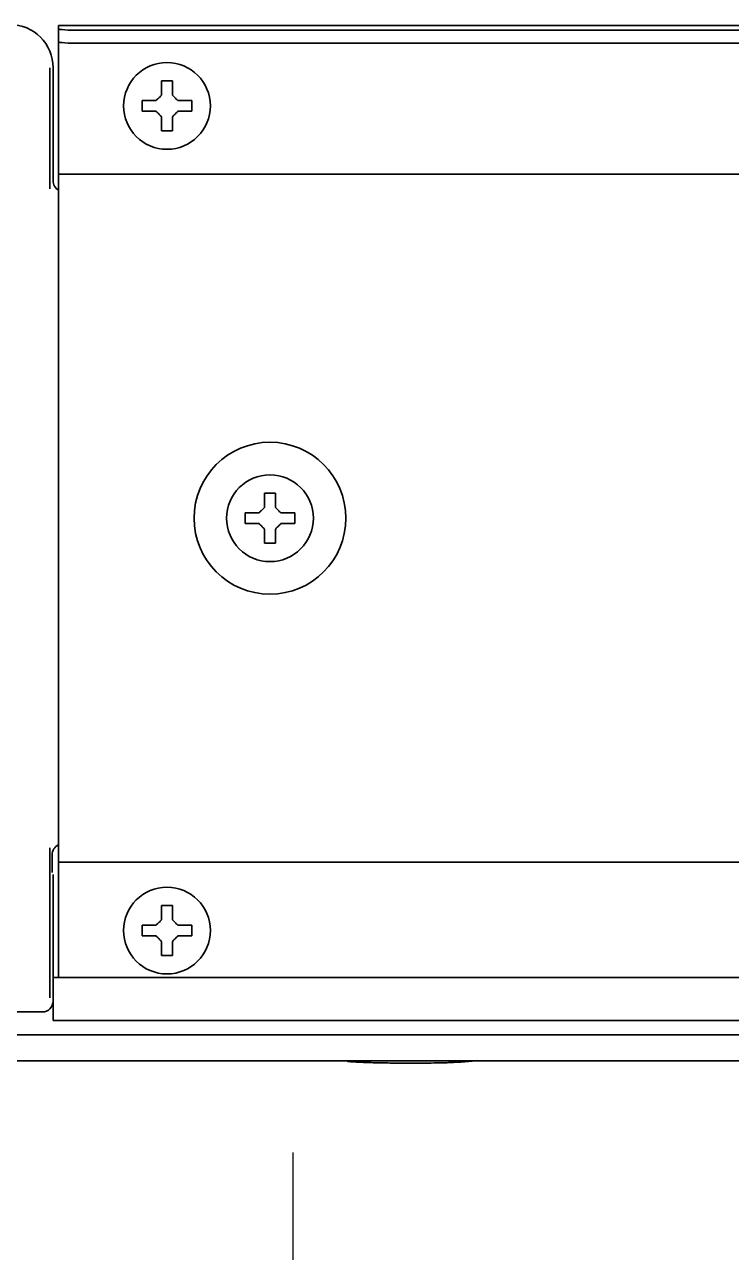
# Model space of a CAD drawing. Header units: inches. Extents: x 786 to 5593, y 691 to 5024.
# Drawn here: x 3459.1 to 3524.3, y 3851.1 to 3964.3 of the extents above; entities that cross this region are included whole.
import ezdxf

# ---------------------------------------------------------------- set-up
doc = ezdxf.new("R2010")
doc.units = ezdxf.units.IN
doc.layers.add('1', color=7, linetype='Continuous', true_color=0xffffff)

msp = doc.modelspace()

# ---------------------------------------------------------------- linework, layer by layer
at = {"color": 6}
msp.add_line((3483.85, 3860.32), (3483.85, 3760.32), dxfattribs=at)
at = {"layer": '1', "color": 7, "linetype": 'Continuous', "lineweight": 35}
for p, q in [((3462.24, 3964.2), (3462.24, 3964.2)), ((4189.24, 3964.2), (3462.24, 3964.2)), ((3462.24, 3964.2), (3462.24, 3963.89)), ((3462.24, 3962.69), (3462.24, 3963.89)), ((4187.24, 3963.75), (3464.24, 3963.75)), ((3462.24, 3962), (3462.24, 3962.69)), ((3462.24, 3951.48), (3462.24, 3962)), ((4187.24, 3962.55), (3464.24, 3962.55)), ((3461.42, 3960.28), (3461.42, 3949.15)), ((3461.74, 3960.28), (3461.74, 3949.88)), ((3469.94, 3956.78), (3469.94, 3957.28)), ((3469.94, 3956.28), (3469.94, 3956.78)), ((3474.54, 3957.28), (3474.54, 3956.78)), ((3474.54, 3956.78), (3474.54, 3956.28)), ((3462.24, 3951.48), (3462.24, 3950.48)), ((3462.24, 3950.48), (3462.24, 3948.28)), ((3462.24, 3950.48), (4189.24, 3950.48)), ((3462.24, 3889.28), (3462.24, 3948.28)), ((3479.44, 3918.78), (3479.44, 3919.28)), ((3484.04, 3919.28), (3484.04, 3918.78)), ((3479.44, 3918.28), (3479.44, 3918.78)), ((3484.04, 3918.78), (3484.04, 3918.28)), ((3461.42, 3888.4), (3461.42, 3874.59)), ((3462.24, 3889.28), (3462.24, 3887.08)), ((3461.65, 3887.76), (3461.65, 3887.76)), ((3461.65, 3886.14), (3461.65, 3887.76)), ((3461.65, 3886.14), (3461.65, 3887.76)), ((3462.24, 3886.08), (3462.24, 3887.08)), ((3462.24, 3887.08), (4189.24, 3887.08)), ((3462.24, 3876.45), (3462.24, 3886.08)), ((3461.74, 3885.94), (3461.74, 3876.45)), ((3469.94, 3880.78), (3469.94, 3881.28)), ((3469.94, 3880.28), (3469.94, 3880.78)), ((3474.54, 3881.28), (3474.54, 3880.78)), ((3474.54, 3880.78), (3474.54, 3880.28)), ((3461.74, 3876.45), (3461.74, 3876.26)), ((4189.24, 3876.45), (3461.74, 3876.45)), ((3461.74, 3876.26), (3461.74, 3872.72)), ((3460.74, 3873.28), (3401.74, 3873.28)), ((3461.74, 3872.72), (3461.74, 3872.5)), ((3461.74, 3872.5), (4189.24, 3872.5)), ((4253.74, 3871.18), (3397.74, 3871.18)), ((3525.66, 3868.78), (3445.96, 3868.78))]:
    msp.add_line(p, q, dxfattribs=at)
for centre, radius in [((3472.24, 3956.78), 4), ((3481.74, 3918.78), 7), ((3481.74, 3918.78), 4), ((3472.24, 3880.78), 4)]:
    msp.add_circle(centre, radius, dxfattribs=at)
msp.add_arc((3457.74, 3960.28), 4, 0, 90, dxfattribs=at)
for centre, major_axis, ratio, start_param, end_param in [((3464.24, 3963.89), (-2, 0), 0.069756, 0, 1.570796), ((3464.24, 3962.69), (2, 0), 0.069756, 3.141593, 4.712389), ((3462.74, 3949.88), (-0.708, -0.708), 0.998783, 5.498396, 6.545231), ((3462.65, 3887.76), (0.709, -0.709), 0.997569, 2.780516, 3.926382), ((3460.74, 3874.28), (0.708, -0.708), 0.998783, 5.498396, 7.067974)]:
    msp.add_ellipse(centre, major_axis=major_axis, ratio=ratio, start_param=start_param, end_param=end_param, dxfattribs=at)
for points in [[(3471.74, 3957.78), (3471.74, 3957.83), (3471.74, 3957.94), (3471.74, 3958.1), (3471.74, 3958.26), (3471.74, 3958.41), (3471.74, 3958.57), (3471.74, 3958.72), (3471.74, 3958.89), (3471.74, 3959.01), (3471.74, 3959.08)], [(3471.74, 3959.08), (3471.91, 3959.08), (3472.24, 3959.08), (3472.57, 3959.08), (3472.74, 3959.08)], [(3471.24, 3957.28), (3471.26, 3957.3), (3471.31, 3957.35), (3471.38, 3957.42), (3471.45, 3957.49), (3471.53, 3957.56), (3471.6, 3957.63), (3471.67, 3957.7), (3471.72, 3957.75), (3471.74, 3957.78)], [(3472.74, 3957.78), (3472.77, 3957.75), (3472.82, 3957.7), (3472.89, 3957.63), (3472.96, 3957.55), (3473.03, 3957.48), (3473.1, 3957.41), (3473.17, 3957.35), (3473.22, 3957.3), (3473.24, 3957.28)], [(3471.24, 3956.28), (3471.19, 3956.28), (3471.08, 3956.28), (3470.92, 3956.28), (3470.76, 3956.28), (3470.6, 3956.28), (3470.45, 3956.28), (3470.29, 3956.28), (3470.13, 3956.28), (3470, 3956.28), (3469.94, 3956.28)], [(3471.74, 3955.78), (3471.71, 3955.8), (3471.66, 3955.85), (3471.59, 3955.93), (3471.52, 3956), (3471.45, 3956.07), (3471.38, 3956.14), (3471.31, 3956.21), (3471.26, 3956.25), (3471.24, 3956.28)], [(3473.24, 3956.28), (3473.22, 3956.25), (3473.17, 3956.2), (3473.1, 3956.13), (3473.03, 3956.06), (3472.95, 3955.99), (3472.88, 3955.92), (3472.81, 3955.85), (3472.76, 3955.8), (3472.74, 3955.78)], [(3473.24, 3957.28), (3473.29, 3957.28), (3473.4, 3957.28), (3473.56, 3957.28), (3473.72, 3957.28), (3473.88, 3957.28), (3474.03, 3957.28), (3474.19, 3957.28), (3474.35, 3957.28), (3474.48, 3957.28), (3474.54, 3957.28)], [(3472.74, 3955.78), (3472.74, 3955.72), (3472.74, 3955.61), (3472.74, 3955.45), (3472.74, 3955.29), (3472.74, 3955.14), (3472.74, 3954.99), (3472.74, 3954.83), (3472.74, 3954.66), (3472.74, 3954.54), (3472.74, 3954.48)], [(3472.74, 3954.48), (3472.57, 3954.48), (3472.24, 3954.48), (3471.91, 3954.48), (3471.74, 3954.48)], [(3481.24, 3919.78), (3481.24, 3919.83), (3481.24, 3919.94), (3481.24, 3920.1), (3481.24, 3920.26), (3481.24, 3920.41), (3481.24, 3920.57), (3481.24, 3920.72), (3481.24, 3920.89), (3481.24, 3921.01), (3481.24, 3921.08)], [(3481.24, 3921.08), (3481.41, 3921.08), (3481.74, 3921.08), (3482.07, 3921.08), (3482.24, 3921.08)], [(3480.74, 3919.28), (3480.76, 3919.3), (3480.81, 3919.35), (3480.88, 3919.42), (3480.95, 3919.49), (3481.03, 3919.56), (3481.1, 3919.63), (3481.17, 3919.7), (3481.22, 3919.75), (3481.24, 3919.78)], [(3482.24, 3919.78), (3482.27, 3919.75), (3482.32, 3919.7), (3482.39, 3919.63), (3482.46, 3919.55), (3482.53, 3919.48), (3482.6, 3919.41), (3482.67, 3919.35), (3482.72, 3919.3), (3482.74, 3919.28)], [(3482.74, 3919.28), (3482.79, 3919.28), (3482.9, 3919.28), (3483.06, 3919.28), (3483.22, 3919.28), (3483.38, 3919.28), (3483.53, 3919.28), (3483.69, 3919.28), (3483.85, 3919.28), (3483.98, 3919.28), (3484.04, 3919.28)], [(3480.74, 3918.28), (3480.69, 3918.28), (3480.58, 3918.28), (3480.42, 3918.28), (3480.26, 3918.28), (3480.1, 3918.28), (3479.95, 3918.28), (3479.79, 3918.28), (3479.63, 3918.28), (3479.5, 3918.28), (3479.44, 3918.28)], [(3481.24, 3917.78), (3481.21, 3917.8), (3481.16, 3917.85), (3481.09, 3917.93), (3481.02, 3918), (3480.95, 3918.07), (3480.88, 3918.14), (3480.81, 3918.21), (3480.76, 3918.25), (3480.74, 3918.28)], [(3482.74, 3918.28), (3482.72, 3918.25), (3482.67, 3918.2), (3482.6, 3918.13), (3482.53, 3918.06), (3482.45, 3917.99), (3482.38, 3917.92), (3482.31, 3917.85), (3482.26, 3917.8), (3482.24, 3917.78)], [(3482.24, 3917.78), (3482.24, 3917.72), (3482.24, 3917.61), (3482.24, 3917.45), (3482.24, 3917.29), (3482.24, 3917.14), (3482.24, 3916.99), (3482.24, 3916.83), (3482.24, 3916.66), (3482.24, 3916.54), (3482.24, 3916.48)], [(3482.24, 3916.48), (3482.07, 3916.48), (3481.74, 3916.48), (3481.41, 3916.48), (3481.24, 3916.48)], [(3471.74, 3881.78), (3471.74, 3881.83), (3471.74, 3881.94), (3471.74, 3882.1), (3471.74, 3882.26), (3471.74, 3882.41), (3471.74, 3882.57), (3471.74, 3882.72), (3471.74, 3882.89), (3471.74, 3883.01), (3471.74, 3883.08)], [(3471.74, 3883.08), (3471.91, 3883.08), (3472.24, 3883.08), (3472.57, 3883.08), (3472.74, 3883.08)], [(3471.24, 3881.28), (3471.26, 3881.3), (3471.31, 3881.35), (3471.38, 3881.42), (3471.45, 3881.49), (3471.53, 3881.56), (3471.6, 3881.63), (3471.67, 3881.7), (3471.72, 3881.75), (3471.74, 3881.78)], [(3472.74, 3881.78), (3472.77, 3881.75), (3472.82, 3881.7), (3472.89, 3881.63), (3472.96, 3881.55), (3473.03, 3881.48), (3473.1, 3881.41), (3473.17, 3881.35), (3473.22, 3881.3), (3473.24, 3881.28)], [(3473.24, 3881.28), (3473.29, 3881.28), (3473.4, 3881.28), (3473.56, 3881.28), (3473.72, 3881.28), (3473.88, 3881.28), (3474.03, 3881.28), (3474.19, 3881.28), (3474.35, 3881.28), (3474.48, 3881.28), (3474.54, 3881.28)], [(3471.24, 3880.28), (3471.19, 3880.28), (3471.08, 3880.28), (3470.92, 3880.28), (3470.76, 3880.28), (3470.6, 3880.28), (3470.45, 3880.28), (3470.29, 3880.28), (3470.13, 3880.28), (3470, 3880.28), (3469.94, 3880.28)], [(3471.74, 3879.78), (3471.71, 3879.8), (3471.66, 3879.85), (3471.59, 3879.93), (3471.52, 3880), (3471.45, 3880.07), (3471.38, 3880.14), (3471.31, 3880.21), (3471.26, 3880.25), (3471.24, 3880.28)], [(3473.24, 3880.28), (3473.22, 3880.25), (3473.17, 3880.2), (3473.1, 3880.13), (3473.03, 3880.06), (3472.95, 3879.99), (3472.88, 3879.92), (3472.81, 3879.85), (3472.76, 3879.8), (3472.74, 3879.78)], [(3472.74, 3879.78), (3472.74, 3879.72), (3472.74, 3879.61), (3472.74, 3879.45), (3472.74, 3879.29), (3472.74, 3879.14), (3472.74, 3878.99), (3472.74, 3878.83), (3472.74, 3878.66), (3472.74, 3878.54), (3472.74, 3878.48)], [(3472.74, 3878.48), (3472.57, 3878.48), (3472.24, 3878.48), (3471.91, 3878.48), (3471.74, 3878.48)]]:
    msp.add_open_spline(points, degree=3, dxfattribs=at)
for points, knots in [([(3472.74, 3959.08), (3472.74, 3958.87), (3472.74, 3958.66), (3472.74, 3958.34), (3472.74, 3958.23), (3472.74, 3958), (3472.74, 3957.89), (3472.74, 3957.78)], [0, 0, 0, 0, 0.5, 0.5, 0.75, 0.75, 1, 1, 1, 1]), ([(3469.94, 3957.28), (3470.14, 3957.28), (3470.35, 3957.28), (3470.68, 3957.28), (3470.79, 3957.28), (3471.01, 3957.28), (3471.12, 3957.28), (3471.24, 3957.28)], [0, 0, 0, 0, 0.5, 0.5, 0.75, 0.75, 1, 1, 1, 1]), ([(3474.54, 3956.28), (3474.34, 3956.28), (3474.13, 3956.28), (3473.8, 3956.28), (3473.69, 3956.28), (3473.47, 3956.28), (3473.36, 3956.28), (3473.24, 3956.28)], [0, 0, 0, 0, 0.5, 0.5, 0.75, 0.75, 1, 1, 1, 1]), ([(3471.74, 3954.48), (3471.74, 3954.68), (3471.74, 3954.89), (3471.74, 3955.21), (3471.74, 3955.32), (3471.74, 3955.55), (3471.74, 3955.66), (3471.74, 3955.78)], [0, 0, 0, 0, 0.5, 0.5, 0.75, 0.75, 1, 1, 1, 1]), ([(3482.24, 3921.08), (3482.24, 3920.87), (3482.24, 3920.66), (3482.24, 3920.34), (3482.24, 3920.23), (3482.24, 3920), (3482.24, 3919.89), (3482.24, 3919.78)], [0, 0, 0, 0, 0.5, 0.5, 0.75, 0.75, 1, 1, 1, 1]), ([(3479.44, 3919.28), (3479.64, 3919.28), (3479.85, 3919.28), (3480.18, 3919.28), (3480.29, 3919.28), (3480.51, 3919.28), (3480.62, 3919.28), (3480.74, 3919.28)], [0, 0, 0, 0, 0.5, 0.5, 0.75, 0.75, 1, 1, 1, 1]), ([(3481.24, 3916.48), (3481.24, 3916.68), (3481.24, 3916.89), (3481.24, 3917.21), (3481.24, 3917.32), (3481.24, 3917.55), (3481.24, 3917.66), (3481.24, 3917.78)], [0, 0, 0, 0, 0.5, 0.5, 0.75, 0.75, 1, 1, 1, 1]), ([(3484.04, 3918.28), (3483.84, 3918.28), (3483.63, 3918.28), (3483.3, 3918.28), (3483.19, 3918.28), (3482.97, 3918.28), (3482.86, 3918.28), (3482.74, 3918.28)], [0, 0, 0, 0, 0.5, 0.5, 0.75, 0.75, 1, 1, 1, 1]), ([(3472.74, 3883.08), (3472.74, 3882.87), (3472.74, 3882.66), (3472.74, 3882.34), (3472.74, 3882.23), (3472.74, 3882), (3472.74, 3881.89), (3472.74, 3881.78)], [0, 0, 0, 0, 0.5, 0.5, 0.75, 0.75, 1, 1, 1, 1]), ([(3469.94, 3881.28), (3470.14, 3881.28), (3470.35, 3881.28), (3470.68, 3881.28), (3470.79, 3881.28), (3471.01, 3881.28), (3471.12, 3881.28), (3471.24, 3881.28)], [0, 0, 0, 0, 0.5, 0.5, 0.75, 0.75, 1, 1, 1, 1]), ([(3471.74, 3878.48), (3471.74, 3878.68), (3471.74, 3878.89), (3471.74, 3879.21), (3471.74, 3879.32), (3471.74, 3879.55), (3471.74, 3879.66), (3471.74, 3879.78)], [0, 0, 0, 0, 0.5, 0.5, 0.75, 0.75, 1, 1, 1, 1]), ([(3474.54, 3880.28), (3474.34, 3880.28), (3474.13, 3880.28), (3473.8, 3880.28), (3473.69, 3880.28), (3473.47, 3880.28), (3473.36, 3880.28), (3473.24, 3880.28)], [0, 0, 0, 0, 0.5, 0.5, 0.75, 0.75, 1, 1, 1, 1]), ([(3495.93, 3868.56), (3495.46, 3868.56), (3494.54, 3868.56), (3493.61, 3868.57), (3492.69, 3868.57), (3492.23, 3868.58), (3491.3, 3868.6), (3490.84, 3868.61), (3490.15, 3868.64), (3489.92, 3868.65), (3489.46, 3868.67), (3489.23, 3868.69), (3488.97, 3868.71), (3488.93, 3868.71), (3488.89, 3868.71)], [0, 0, 0, 0, 0.196744, 0.393488, 0.393488, 0.590232, 0.590232, 0.786976, 0.786976, 0.885347, 0.885347, 0.983719, 0.983719, 1, 1, 1, 1]), ([(3500.45, 3868.77), (3500.31, 3868.75), (3500.16, 3868.73), (3499.86, 3868.7), (3499.71, 3868.69), (3499.26, 3868.65), (3498.96, 3868.64), (3498.51, 3868.62), (3498.36, 3868.61), (3498.05, 3868.6), (3497.9, 3868.59), (3497.45, 3868.58), (3497.14, 3868.58), (3496.54, 3868.57), (3496.23, 3868.57), (3495.93, 3868.56)], [0, 0, 0, 0, 0.098851, 0.098851, 0.198979, 0.198979, 0.399234, 0.399234, 0.499362, 0.499362, 0.599489, 0.599489, 0.799745, 0.799745, 1, 1, 1, 1])]:
    msp.add_open_spline(points, degree=3, knots=knots, dxfattribs=at)

doc.saveas('drawing.dxf')
